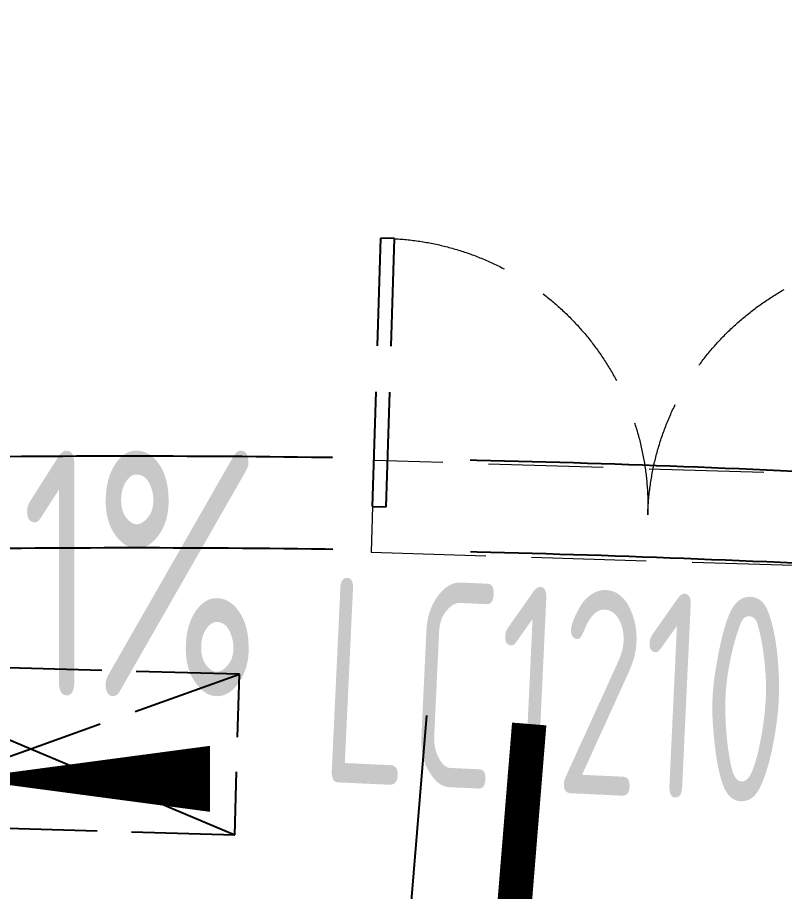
# Model space of a CAD drawing. Header units: inches. Extents: x 0 to 1813292486, y 0 to 3473589894.
# Drawn here: x 600507800 to 600509471, y 3473209669 to 3473211574 of the extents above; entities that cross this region are included whole.
import ezdxf

# ---------------------------------------------------------------- set-up
doc = ezdxf.new("R2010")
doc.units = ezdxf.units.IN
doc.header["$LTSCALE"] = 1000
doc.header["$MEASUREMENT"] = 0
doc.linetypes.add('AX-MALL-WALL-P02-QT$0$DASH', pattern=[0.35, 0.25, -0.1])
for name, color, linetype in [('A-Anno-Note', 241, 'Continuous'), ('AX-MALL-DIM-P02$0$A-Anno-Dims', 3, 'Continuous'), ('AX-MALL-DIM-P02$0$A-Anno-Note', 241, 'Continuous'), ('AX-MALL-DIM-SY-P02$0$DIM_IDEN', 3, 'Continuous'), ('AX-MALL-P02-200$0$A-Anno-Note', 241, 'Continuous'), ('AX-MALL-WALL-P02$0$A-Anno-Note', 241, 'Continuous'), ('AX-MALL-WALL-P02-QT$0$A-Detl-Patt', 8, 'Continuous'), ('AX-MALL-WALL-P02-QT$0$A-Detl-Thin', 131, 'Continuous'), ('AX-MALL-WALL-P02-QT$0$A-Fixt', 81, 'Continuous'), ('AX-MALL-WORD-P02$0$A-Wind-Iden', 11, 'Continuous')]:
    doc.layers.add(name, color=color, linetype=linetype)
doc.layers.add('AX-MALL-WALL-P02-QT$0$M-AUX-TO-ARCH', color=1, linetype='Continuous', plot=False)
doc.styles.add('AX-MALL-DIM-P02$0$_TCH_DIM', font='gbenor.shx')
doc.styles.add('AX-MALL-WORD-P02$0$_TCH_WINDOW', font='gbenor.shx', dxfattribs={"bigfont": 'gbcbig.shx'})

# ---------------------------------------------------------------- blocks, each defined once
blk = doc.blocks.new('AX-MALL-WORD-P02')
at = {"layer": 'AX-MALL-WORD-P02$0$A-Wind-Iden', "style": 'AX-MALL-WORD-P02$0$_TCH_WINDOW', "width": 0.7}
blk.add_text('LC1210', height=446.25, rotation=336.8836, dxfattribs=at).set_placement((600315450, 3473094792.7))
blk = doc.blocks.new('AX-MALL-WALL-P02-QT$0$JB-AC(O)-Hide')
for p, q in [((-225, 175), (-450, 175)), ((-450, 175), (-450, 37.5)), ((-450, 175), (-225, 87.5)), ((150, 175), (-150, 175)), ((450, 175), (225, 175)), ((225, 87.5), (450, 175)), ((450, 37.5), (450, 175)), ((-150, 58.3), (0, 0)), ((0, 0), (150, 58.3)), ((-150, -58.3), (0, 0)), ((0, 0), (150, -58.3)), ((-450, -37.5), (-450, -175)), ((450, -175), (450, -37.5)), ((-450, -175), (-225, -87.5)), ((225, -87.5), (450, -175)), ((-450, -175), (-225, -175)), ((-150, -175), (150, -175)), ((225, -175), (450, -175))]:
    blk.add_line(p, q)
blk = doc.blocks.new('AX-MALL-WALL-P02-QT$0$tj')
at = {"layer": 'AX-MALL-WALL-P02-QT$0$A-Detl-Patt'}
h = blk.add_hatch(dxfattribs=at)
h.set_pattern_fill('STEEL', color=256, scale=100, angle=50.4318)
h.set_pattern_definition([(75, (-14278.2, 156289.83), (-153.340725, 41.08752), []), (75, (-14317.88, 156358.57), (-153.340725, 41.08752), [])])
edge = h.paths.add_edge_path()
edge.add_line((88101.3, 47666.6), (87883.9, 47459.8))
edge.add_line((87883.9, 47459.8), (91571.5, 43584.6))
edge.add_arc((262949.4, 558937.7), 543101.4, 251.605736, 260.028867)
edge.add_arc((172180.8, -2862.1), 27100, 64.71287, 96.9316, ccw=False)
edge.add_arc((262949, 558936.3), 543100, 261.615511, 271.725148)
edge.add_line((279299, 16082.5), (279299, 16382.7))
edge.add_arc((262949, 558936.3), 542800, 261.620204, 271.726101, ccw=False)
edge.add_arc((172180.8, -2862.1), 27400, 64.80632, 96.83816)
edge.add_arc((262949.4, 558937.7), 542801.4, 251.613639, 260.024173, ccw=False)
edge.add_line((91737.3, 43845.7), (88101.3, 47666.6))
blk = doc.blocks.new('AX-MALL-WALL-P02-QT$0$1')
at = {"layer": 'AX-MALL-WALL-P02-QT$0$A-Detl-Patt', "linetype": 'AX-MALL-WALL-P02-QT$0$DASH', "extrusion": (0, 0, -1)}
for p, q in [((108521.7, -109072.2), (108772.2, -108543.5)), ((108548.8, -109085), (108799.3, -108556.4)), ((108799.3, -108556.4), (108772.2, -108543.5)), ((108521.7, -109072.2), (108548.8, -109085))]:
    blk.add_line(p, q, dxfattribs=at)
at = {"layer": 'AX-MALL-WALL-P02-QT$0$A-Detl-Patt', "linetype": 'AX-MALL-WALL-P02-QT$0$DASH', "lineweight": 13, "extrusion": (0, 0, -1)}
blk.add_lwpolyline([(-108799.2, -108556.5, 0.406722), (-109064, -109329.1, 0.406722), (-109829.4, -109044.6)], format="xyb", dxfattribs=at)
at = {"layer": 'AX-MALL-WALL-P02-QT$0$A-Detl-Patt', "linetype": 'AX-MALL-WALL-P02-QT$0$DASH', "lineweight": 13}
blk.add_lwpolyline([(108478.9, -109162.6), (109563.4, -109676.3), (109649, -109495.5), (108564.5, -108981.8)], close=True, dxfattribs=at)
blk = doc.blocks.new('AX-MALL-WALL-P02-QT')
at = {"layer": 'AX-MALL-WALL-P02-QT$0$A-Detl-Thin', "linetype": 'AX-MALL-WALL-P02-QT$0$DASH', "ltscale": 3}
for points in [[(600314409.3, 3473095921.5, -0.060807), (600321333.8, 3473092595.2, -0.060807)], [(600314339.5, 3473095734, -0.061199), (600321262.3, 3473092403.4, -0.060807)]]:
    blk.add_lwpolyline(points, format="xyb", dxfattribs=at)
at = {"layer": 'AX-MALL-WALL-P02-QT$0$A-Detl-Thin', "rotation": 339.5681613091762}
blk.add_blockref('AX-MALL-WALL-P02-QT$0$tj', (600144118.7, 3473128496.3), dxfattribs=at)
at = {"layer": 'AX-MALL-WALL-P02-QT$0$A-Fixt', "rotation": 337.9553036373871}
blk.add_blockref('AX-MALL-WALL-P02-QT$0$JB-AC(O)-Hide', (600314887.9, 3473095078.3), dxfattribs=at)
at = {"layer": 'AX-MALL-WALL-P02-QT$0$M-AUX-TO-ARCH', "rotation": 3.139067142896724}
blk.add_blockref('AX-MALL-WALL-P02-QT$0$1', (600201438.7, 3473198279.2), dxfattribs=at)
blk = doc.blocks.new('AX-MALL-WALL-P02')
at = {"layer": 'AX-MALL-WALL-P02$0$A-Anno-Note'}
blk.add_blockref('AX-MALL-WORD-P02', (0, 0), dxfattribs=at)
blk.add_blockref('AX-MALL-WALL-P02-QT', (0, 0), dxfattribs=at)
blk = doc.blocks.new('AX-MALL-DIM-SY-P02')
at = {"layer": 'AX-MALL-DIM-SY-P02$0$DIM_IDEN', "color": 1}
blk.add_line((600315721, 3473094844.9), (600312107.6, 3473087126.6), dxfattribs=at)
at = {"layer": 'AX-MALL-DIM-SY-P02$0$DIM_IDEN', "color": 1, "const_width": 75}
blk.add_lwpolyline([(600315924.7, 3473094749.5), (600315606.7, 3473094070.3)], dxfattribs=at)
blk = doc.blocks.new('AX-MALL-DIM-P02')
at = {"layer": 'AX-MALL-DIM-P02$0$A-Anno-Dims'}
blk.add_lwpolyline([(600315537.2, 3473094766.2, 0, 0, 0), (600314725.3, 3473095068.7, 0, 144, 0), (600315231.3, 3473094880.2, 0, 0, 0)], format="xyseb", dxfattribs=at)
blk.add_blockref('AX-MALL-DIM-SY-P02', (0, 0), dxfattribs=at)
at = {"layer": 'AX-MALL-DIM-P02$0$A-Anno-Note', "style": 'AX-MALL-DIM-P02$0$_TCH_DIM', "width": 0.7}
blk.add_text('1%', height=535.5, rotation=339.5682, dxfattribs=at).set_placement((600314909.8, 3473095192.2))
blk = doc.blocks.new('AX-MALL-P02-200')
at = {"layer": 'AX-MALL-P02-200$0$A-Anno-Note'}
blk.add_blockref('AX-MALL-WALL-P02', (0, 0), dxfattribs=at)
blk.add_blockref('AX-MALL-DIM-P02', (0, 0), dxfattribs=at)

msp = doc.modelspace()

# ---------------------------------------------------------------- block references
at = {"layer": 'A-Anno-Note', "rotation": 20.43183869077545}
msp.add_blockref('AX-MALL-P02-200', (1250392458.5, 9048125.7), dxfattribs=at)

doc.saveas('drawing.dxf')
